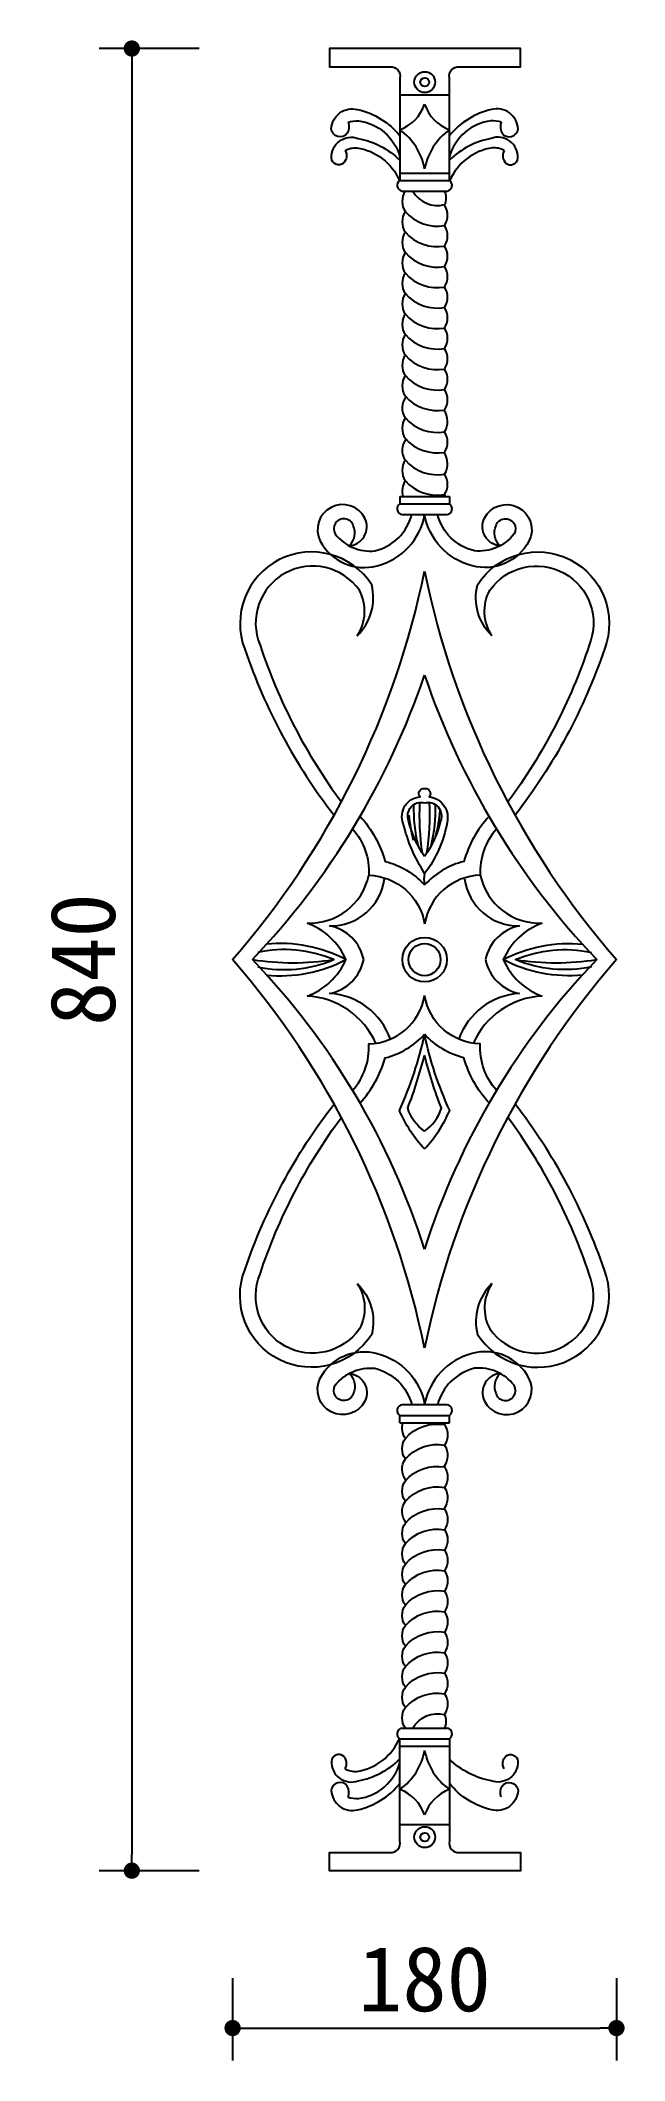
# Model space of a CAD drawing. Extents: x 798 to 1067, y 1289 to 2220.
import ezdxf

# ---------------------------------------------------------------- set-up
doc = ezdxf.new("R2010")
doc.units = 0
doc.header["$LTSCALE"] = 0.85
doc.header["$MEASUREMENT"] = 0
doc.header["$PDMODE"] = 3
doc.header["$PDSIZE"] = 15
doc.layers.get('0').update_dxf_attribs({"color": 3, "linetype": 'CONTINUOUS'})
doc.layers.get('DEFPOINTS').update_dxf_attribs({"linetype": 'CONTINUOUS'})
for name, color, linetype in [('3', 3, 'CONTINUOUS'), ('4', 4, 'CONTINUOUS'), ('7', 7, 'CONTINUOUS')]:
    doc.layers.add(name, color=color, linetype=linetype)
doc.styles.add('HZ', font='')
doc.styles.get("Standard").update_dxf_attribs({"font": 'ISOCP'})
doc.styles.get('HZ').set_extended_font_data('仿宋_GB2312')
doc.dimstyles.new('ISO-25_WS', dxfattribs={"dimscale": 10, "dimtxt": 2.5, "dimasz": 2.5, "dimexe": 1.25, "dimexo": 0.625, "dimtad": 1, "dimdec": 4, "dimtxsty": 'STANDARD', "dimcen": 2.5, "dimazin": 3, "dimtfac": 1, "dimtdec": 4, "dimtmove": 0, "dimatfit": 3, "dimtolj": 1, "dimtzin": 0})

# ---------------------------------------------------------------- blocks, each defined once
blk = doc.blocks.new('_DOT')
at = {"color": 0, "linetype": 'BYBLOCK'}
blk.add_line((-0.5, 0), (-1, 0), dxfattribs=at)
at = {"color": 0, "linetype": 'BYBLOCK', "const_width": 0.5}
blk.add_lwpolyline([(-0.25, 0, 1), (0.25, 0, 1)], format="xyb", close=True, dxfattribs=at)
blk = doc.blocks.new('*D3')
at = {"color": 0, "linetype": 'BYBLOCK'}
for p, q in [((38939.07, -35897.27), (38893.01, -35897.27)), ((38908.01, -35904.77), (38908.01, -36729.99)), ((38939.07, -36737.49), (38893.01, -36737.49))]:
    blk.add_line(p, q, dxfattribs=at)
at = {"layer": 'DEFPOINTS', "color": 0, "linetype": 'BYBLOCK'}
for p in [(38954.07, -35897.27), (38908.01, -36737.49), (38954.07, -36737.49)]:
    blk.add_point(p, dxfattribs=at)
at = {"color": 0, "linetype": 'BYBLOCK', "xscale": 7.5, "yscale": 7.5, "zscale": 7.5}
for p, rotation in [((38908.01, -35897.27), 90), ((38908.01, -36737.49), 270)]:
    blk.add_blockref('_DOT', p, dxfattribs=dict(at, rotation=rotation))
at = {"color": 0, "linetype": 'BYBLOCK', "insert": (38885.51, -36317.38), "char_height": 30, "attachment_point": 5, "rotation": 90, "style": 'HZ'}
blk.add_mtext('\\A1;840', dxfattribs=at)
blk = doc.blocks.new('DOT')
at = {"color": 0, "linetype": 'BYBLOCK'}
blk.add_line((-0.35, 0), (-1, 0), dxfattribs=at)
at = {"color": 0, "linetype": 'BYBLOCK', "const_width": 0.35}
blk.add_lwpolyline([(-0.175, 0, 1), (0.175, 0, 1)], format="xyb", close=True, dxfattribs=at)
blk = doc.blocks.new('*D2')
at = {"color": 0, "linetype": 'BYBLOCK'}
for p, q in [((38954.49, -36787.06), (38954.49, -36825.05)), ((39131.59, -36787.06), (39131.59, -36825.05)), ((38961.99, -36810.05), (39124.09, -36810.05))]:
    blk.add_line(p, q, dxfattribs=at)
at = {"layer": 'DEFPOINTS', "color": 0, "linetype": 'BYBLOCK'}
for p in [(38954.49, -36772.06), (39131.59, -36772.06), (39131.59, -36810.05)]:
    blk.add_point(p, dxfattribs=at)
at = {"color": 0, "linetype": 'BYBLOCK', "xscale": 7.5, "yscale": 7.5, "zscale": 7.5, "rotation": 180}
blk.add_blockref('_DOT', (38954.49, -36810.05), dxfattribs=at)
at = {"color": 0, "linetype": 'BYBLOCK', "xscale": 7.5, "yscale": 7.5, "zscale": 7.5}
blk.add_blockref('_DOT', (39131.59, -36810.05), dxfattribs=at)
at = {"color": 0, "linetype": 'BYBLOCK', "insert": (39043.04, -36787.55), "char_height": 30, "attachment_point": 5, "style": 'HZ'}
blk.add_mtext('\\A1;180', dxfattribs=at)

msp = doc.modelspace()

# ---------------------------------------------------------------- linework, layer by layer
at = {"layer": '3'}
msp.add_lwpolyline([(974.91, 1843.83, -0.09395), (967.55, 1860.25, -0.609057), (974.91, 1868.64, -0.609057), (982.27, 1860.25, -0.09395)], format="xyb", close=True, dxfattribs=at)
for points in [[(974.88, 1717.27, -0.175352), (967.13, 1727.81, 0.030109), (974.88, 1752.32, 0.041289)], [(974.88, 1717.27, 0.175352), (982.64, 1727.81, -0.030109), (974.88, 1752.32, -0.041289)]]:
    msp.add_lwpolyline(points, format="xyb", dxfattribs=at)
for centre, radius in [((974.97, 2200.93), 2.03), ((974.91, 1796.3), 7.41), ((974.97, 1391.68), 2.03)]:
    msp.add_circle(centre, radius, dxfattribs=at)
for centre, radius, start, end in [((1038.78, 1865.54), 68.95, 178.166, 194.12791), ((1082.7, 1862.71), 110.24, 176.84372, 188.99294), ((867.12, 1862.71), 110.24, 351.00706, 3.15628), ((911.03, 1865.54), 68.95, 345.87209, 1.834), ((909.75, 1871.91), 72.74, 345.30333, 354.61826), ((1040.07, 1869.81), 72.74, 185.38174, 194.69667), ((914.21, 1919.33), 124.45, 261.32981, 278.67019), ((1035.55, 1919.33), 124.45, 261.32981, 278.67019)]:
    msp.add_arc(centre, radius, start, end, dxfattribs=at)
at = {"layer": '4'}
for p, q in [((963.49, 2195.09), (986.38, 2195.09)), ((963.49, 2159.01), (986.38, 2159.01)), ((963.49, 2155.61), (986.38, 2155.61)), ((964.54, 2150.64), (985.33, 2150.64)), ((963.49, 2009.89), (963.49, 2006.48)), ((963.49, 2009.89), (986.38, 2009.89)), ((986.38, 2009.89), (986.38, 2006.48)), ((964.54, 2001.51), (985.33, 2001.51)), ((963.49, 1582.72), (963.49, 1586.13)), ((964.54, 1591.1), (985.33, 1591.1)), ((986.38, 1582.72), (986.38, 1586.13)), ((963.49, 1582.72), (986.38, 1582.72)), ((964.54, 1441.97), (985.33, 1441.97)), ((963.49, 1433.59), (986.38, 1433.59)), ((963.49, 1397.52), (986.38, 1397.52))]:
    msp.add_line(p, q, dxfattribs=at)
for points in [[(986.38, 2155.61), (986.38, 2202.76, -0.520284), (990.91, 2208.01), (1019.16, 2208.01), (1019.16, 2216.41), (931.09, 2216.41), (931.09, 2208.01), (958.96, 2208.01, -0.520284), (963.49, 2202.76), (963.49, 2155.61)], [(939.6, 2182.49, -0.205186), (939.26, 2177.36, -0.683946), (931.86, 2179.42, -0.47409), (944.02, 2188.31, -0.168576), (963.49, 2176.22)], [(939.6, 2182.49, -0.067177), (944.35, 2183.13, -0.302089), (963.49, 2166.47)], [(1010.27, 2182.49, 0.205186), (1010.62, 2177.36, 0.683946), (1018.01, 2179.42, 0.47409), (1005.85, 2188.31, 0.168576), (986.38, 2176.22)], [(1010.27, 2182.49, 0.067177), (1005.52, 2183.13, 0.302089), (986.38, 2166.47)], [(938.24, 2169.38, -0.345654), (937.49, 2163.58, -0.599118), (931.95, 2165.89, -0.538301), (944.23, 2174.96, -0.147441), (963.49, 2164.97)], [(938.24, 2169.38, -0.144258), (943.63, 2170.64, -0.2587), (963.34, 2155.5, -0.300526)], [(1011.63, 2169.38, 0.345654), (1012.38, 2163.58, 0.599118), (1017.92, 2165.89, 0.538301), (1005.64, 2174.96, 0.147441), (986.38, 2164.97)], [(1011.63, 2169.38, 0.144258), (1006.24, 2170.64, 0.2587), (986.53, 2155.5, 0.300526)], [(939.83, 1987.1, 0.536576), (947.38, 1999.88, 0.99766), (926.8, 1989.29, 0.352664), (953, 1977.92, 0.29597), (974.94, 2001.51, 0.219737)], [(1010.04, 1987.1, -0.536576), (1002.49, 1999.88, -0.99766), (1023.07, 1989.29, -0.352664), (996.88, 1977.92, -0.29597), (974.94, 2001.51, -0.219737)], [(940.13, 1987.12, 0.31433), (942.01, 1996.53, 1.103115), (933.65, 1992.59, 0.258537), (952, 1984.76, 0.275352), (969.01, 2001.51, 0.275352)], [(1009.74, 1987.12, -0.31433), (1007.86, 1996.53, -1.103115), (1016.22, 1992.59, -0.258537), (997.87, 1984.76, -0.275352), (980.86, 2001.51, -0.275352)], [(943.84, 1945.66, 0.266794), (950.51, 1969.1, 0.903472), (891.96, 1939.46, 0.083375), (933.15, 1862.89, 0.080891)], [(1005.98, 1945.66, -0.266794), (999.3, 1969.1, -0.903472), (1057.85, 1939.46, -0.083375), (1016.66, 1862.89, -0.080891)], [(943.84, 1945.66, 0.277539), (944.83, 1966.6, 0.896464), (899, 1941.33, 0.080213), (936.52, 1869.05, 0.077735)], [(1005.98, 1945.66, -0.277539), (1004.98, 1966.6, -0.896464), (1050.81, 1941.33, -0.080213), (1013.3, 1869.05, -0.077735)], [(941.7, 1856.59, -0.198144), (949.19, 1835.21, -0.357737), (974.91, 1812.84)], [(1008.08, 1856.56, 0.197803), (1000.62, 1835.21, 0.357737), (974.91, 1812.84)], [(901.87, 1789.16, 0.146708), (938.58, 1796.3, 0.146708), (901.87, 1803.45, 0.146708)], [(1047.89, 1789.16, -0.146708), (1011.19, 1796.3, -0.146708), (1047.89, 1803.45, -0.146708)], [(941.7, 1736.01, 0.198144), (949.19, 1757.4, 0.357737), (974.91, 1779.76)], [(1008.08, 1736.04, -0.197803), (1000.62, 1757.4, -0.357737), (974.91, 1779.76)], [(943.84, 1646.94, -0.266794), (950.51, 1623.51, -0.903472), (891.96, 1653.15, -0.083375), (933.15, 1729.72, -0.080891)], [(943.84, 1646.94, -0.277539), (944.83, 1626.01, -0.896464), (899, 1651.27, -0.080213), (936.52, 1723.55, -0.077735)], [(1005.98, 1646.94, 0.266794), (999.3, 1623.51, 0.903472), (1057.85, 1653.15, 0.083375), (1016.66, 1729.72, 0.080891)], [(1005.98, 1646.94, 0.277539), (1004.98, 1626.01, 0.896464), (1050.81, 1651.27, 0.080213), (1013.3, 1723.55, 0.077735)], [(939.83, 1605.5, -0.536576), (947.38, 1592.72, -0.99766), (926.8, 1603.32, -0.352664), (953, 1614.69, -0.29597), (974.94, 1591.1, -0.219737)], [(1010.04, 1605.5, 0.536576), (1002.49, 1592.72, 0.99766), (1023.07, 1603.32, 0.352664), (996.88, 1614.69, 0.29597), (974.94, 1591.1, 0.219737)], [(940.13, 1605.49, -0.31433), (942.01, 1596.08, -1.103115), (933.65, 1600.01, -0.258537), (952, 1607.85, -0.275352), (969.01, 1591.1, -0.275352)], [(1009.74, 1605.49, 0.31433), (1007.86, 1596.08, 1.103115), (1016.22, 1600.01, 0.258537), (997.87, 1607.85, 0.275352), (980.86, 1591.1, 0.275352)], [(986.38, 1437), (986.38, 1389.84, 0.520284), (990.91, 1384.59), (1019.16, 1384.59), (1019.16, 1376.19), (931.09, 1376.19), (931.09, 1384.59), (958.96, 1384.59, 0.520284), (963.49, 1389.84), (963.49, 1437)], [(938.24, 1423.22, 0.144258), (943.63, 1421.97, 0.2587), (963.34, 1437.11, 0.300526)], [(938.24, 1423.22, 0.345654), (937.49, 1429.02, 0.599118), (931.95, 1426.72, 0.538301), (944.23, 1417.65, 0.147441), (963.49, 1427.64)], [(939.6, 1410.11, 0.067177), (944.35, 1409.47, 0.302089), (963.49, 1426.14)], [(1011.63, 1423.22, -0.345654), (1012.38, 1429.02, -0.599118), (1017.92, 1426.72, -0.538301), (1005.64, 1417.65, -0.147441), (986.38, 1427.64)], [(939.6, 1410.11, 0.205186), (939.26, 1415.25, 0.683946), (931.86, 1413.19, 0.47409), (944.02, 1404.29, 0.168576), (963.49, 1416.39)], [(1010.27, 1410.11, -0.205186), (1010.62, 1415.25, -0.683946), (1018.01, 1413.19, -0.47409), (1005.85, 1404.29, -0.168576), (986.38, 1416.39)]]:
    msp.add_lwpolyline(points, format="xyb", dxfattribs=at)
for centre, radius, start, end in [((956.54, 2197.14), 19.48, 290.79773, 340.73829), ((993.33, 2197.14), 19.48, 199.26171, 249.20227), ((947.05, 2155.81), 28.35, 10.42214, 54.63481), ((1002.82, 2155.81), 28.35, 125.36519, 169.57786), ((965, 2153.33), 2.73, 123.46387, 260.39473), ((984.87, 2153.33), 2.73, 279.60527, 56.53613), ((965, 2004.2), 2.73, 123.46387, 260.39473), ((984.87, 2004.2), 2.73, 279.60527, 56.53613), ((590.68, 2053.94), 392.15, 318.93039, 348.45868), ((1359.08, 2053.94), 392.15, 191.54132, 221.06961), ((636.54, 2042.81), 357.5, 316.40609, 341.17196), ((1312.54, 2042.28), 356.63, 198.78527, 223.60827), ((921.77, 1841.16), 28.06, 267.82865, 347.75353), ((985.91, 1833.45), 11.35, 166.59705, 193.40295), ((1028.04, 1841.16), 28.06, 192.24647, 272.17135), ((910.16, 1784), 30.97, 23.40984, 70.09445), ((1039.65, 1784), 30.97, 109.90555, 156.59016), ((590.68, 1538.67), 392.15, 11.54132, 41.06961), ((647.89, 1558.57), 343.23, 17.68208, 43.84052), ((910.16, 1808.61), 30.97, 289.90555, 336.59016), ((1359.08, 1538.67), 392.15, 138.93039, 168.45868), ((1301.26, 1559.04), 342.46, 136.14558, 162.36), ((1039.65, 1808.61), 30.97, 203.40984, 250.09445), ((918.84, 1742.81), 36.73, 23.90077, 87.09434), ((1030.97, 1742.81), 36.73, 92.90566, 156.09923), ((965, 1588.4), 2.73, 99.60527, 236.53613), ((984.87, 1588.4), 2.73, 303.46387, 80.39473), ((965, 1439.28), 2.73, 99.60527, 236.53613), ((984.87, 1439.28), 2.73, 303.46387, 80.39473), ((947.05, 1436.8), 28.35, 305.36519, 349.57786), ((1002.82, 1436.8), 28.35, 190.42214, 234.63481), ((956.54, 1395.47), 19.48, 19.26171, 69.20227), ((993.33, 1395.47), 19.48, 110.79773, 160.73829)]:
    msp.add_arc(centre, radius, start, end, dxfattribs=at)
at = {"layer": '7'}
for p, q in [((984.15, 2144.45), (984.15, 2144.24)), ((963.49, 2006.48), (986.38, 2006.48)), ((963.49, 1586.13), (986.38, 1586.13)), ((984.15, 1448.15), (984.15, 1448.37)), ((963.49, 1437), (986.38, 1437))]:
    msp.add_line(p, q, dxfattribs=at)
for points in [[(966.06, 2150.64, 0.318487), (966.06, 2141.19, 0.261552), (984.15, 2134.79, 0.29344), (984.15, 2144.24)], [(969.54, 2150.6, 0.340197), (984.15, 2144.45)], [(966.06, 2141.19, 0.318487), (966.06, 2131.74, 0.261552), (984.15, 2125.34, 0.29344), (984.15, 2134.79)], [(966.06, 2131.74, 0.318487), (966.06, 2122.29, 0.261552), (984.15, 2115.89, 0.29344), (984.15, 2125.34)], [(966.06, 2122.29, 0.318487), (966.06, 2112.84, 0.261552), (984.15, 2106.44, 0.29344), (984.15, 2115.89)], [(966.06, 2112.84, 0.318487), (966.06, 2103.39, 0.261552), (984.15, 2096.99, 0.29344), (984.15, 2106.44)], [(966.06, 2103.39, 0.318487), (966.06, 2093.94, 0.261552), (984.15, 2087.54, 0.29344), (984.15, 2096.99)], [(966.06, 2093.94, 0.318487), (966.06, 2084.49, 0.261552), (984.15, 2078.09, 0.29344), (984.15, 2087.54)], [(966.06, 2084.49, 0.318487), (966.06, 2075.04, 0.261552), (984.15, 2068.64, 0.29344), (984.15, 2078.09)], [(966.06, 2075.04, 0.318487), (966.06, 2065.59, 0.261552), (984.15, 2059.19, 0.29344), (984.15, 2068.64)], [(966.06, 2065.59, 0.318487), (966.06, 2056.14, 0.261552), (984.15, 2049.74, 0.29344), (984.15, 2059.19)], [(966.31, 2055.86, 0.33261), (966.06, 2046.07, 0.261552), (984.15, 2039.67, 0.314441), (983.77, 2049.68)], [(966.06, 2046.07, 0.318487), (966.06, 2036.62, 0.261552), (984.15, 2030.22, 0.29344), (984.15, 2039.67)], [(966.31, 2036.34, 0.33261), (966.06, 2026.56, 0.261552), (984.15, 2020.16, 0.314441), (983.77, 2030.16)], [(966.06, 2026.56, 0.318487), (966.06, 2017.11, 0.261552), (984.15, 2010.71, 0.29344), (984.15, 2020.16)], [(966.06, 2017.11, 0.235961), (964.94, 2009.89, 0.235961)], [(984.62, 2009.89, 0.027022), (984.15, 2010.71)], [(945.14, 1862.35, -0.117998), (956.74, 1841.62, -0.144007), (974.91, 1830.74)], [(1004.64, 1862.32, 0.117812), (993.07, 1841.62, 0.144007), (974.91, 1830.74)], [(897.92, 1792.98, 0.153142), (932.97, 1796.3, 0.153142), (897.92, 1799.63, 0.117348)], [(1051.85, 1792.98, -0.153142), (1016.79, 1796.3, -0.153142), (1051.85, 1799.63, -0.117348)], [(945.14, 1730.26, 0.117998), (956.74, 1750.99, 0.144007), (974.91, 1761.87)], [(974.88, 1709.05, -0.088527), (963.28, 1726.79, 0.055123), (974.91, 1761.87, 0.06794)], [(974.88, 1709.05, 0.088527), (986.49, 1726.79, -0.055123), (974.86, 1761.87, -0.06794)], [(1004.64, 1730.28, -0.117812), (993.07, 1750.99, -0.144007), (974.91, 1761.87)], [(966.06, 1575.5, -0.235961), (964.94, 1582.72, -0.235961)], [(966.06, 1566.05, -0.318487), (966.06, 1575.5, -0.261552), (984.15, 1581.9, -0.29344), (984.15, 1572.45)], [(966.31, 1556.27, -0.33261), (966.06, 1566.05, -0.261552), (984.15, 1572.45, -0.314441), (983.77, 1562.45)], [(966.06, 1546.54, -0.318487), (966.06, 1555.99, -0.261552), (984.15, 1562.38, -0.29344), (984.15, 1552.93)], [(966.31, 1536.75, -0.33261), (966.06, 1546.54, -0.261552), (984.15, 1552.93, -0.314441), (983.77, 1542.93)], [(966.06, 1527.02, -0.318487), (966.06, 1536.47, -0.261552), (984.15, 1542.87, -0.29344), (984.15, 1533.42)], [(966.06, 1517.57, -0.318487), (966.06, 1527.02, -0.261552), (984.15, 1533.42, -0.29344), (984.15, 1523.97)], [(966.06, 1508.12, -0.318487), (966.06, 1517.57, -0.261552), (984.15, 1523.97, -0.29344), (984.15, 1514.52)], [(966.06, 1498.67, -0.318487), (966.06, 1508.12, -0.261552), (984.15, 1514.52, -0.29344), (984.15, 1505.07)], [(966.06, 1489.22, -0.318487), (966.06, 1498.67, -0.261552), (984.15, 1505.07, -0.29344), (984.15, 1495.62)], [(966.06, 1479.77, -0.318487), (966.06, 1489.22, -0.261552), (984.15, 1495.62, -0.29344), (984.15, 1486.17)], [(966.06, 1470.32, -0.318487), (966.06, 1479.77, -0.261552), (984.15, 1486.17, -0.29344), (984.15, 1476.72)], [(966.06, 1460.87, -0.318487), (966.06, 1470.32, -0.261552), (984.15, 1476.72, -0.29344), (984.15, 1467.27)], [(966.06, 1451.42, -0.318487), (966.06, 1460.87, -0.261552), (984.15, 1467.27, -0.29344), (984.15, 1457.82)], [(966.06, 1441.97, -0.318487), (966.06, 1451.42, -0.261552), (984.15, 1457.82, -0.29344), (984.15, 1448.37)], [(969.54, 1442.01, -0.340197), (984.15, 1448.15)]]:
    msp.add_lwpolyline(points, format="xyb", dxfattribs=at)
msp.add_lwpolyline([(974.91, 1836.08, -0.086036), (965.1, 1859.09, -0.503581), (972.79, 1871.36, -0.684684), (974.91, 1875.25, -0.684684), (977.02, 1871.36, -0.459219), (985.25, 1859.5, -0.123351)], format="xyb", close=True, dxfattribs=at)
for centre, radius in [((974.97, 2200.93), 4.81), ((974.91, 1796.3), 10.24), ((974.97, 1391.68), 4.81)]:
    msp.add_circle(centre, radius, dxfattribs=at)
for centre, radius, start, end in [((978.36, 2147.54), 6.56, 331.88978, 28.11022), ((931.66, 1836.86), 24.98, 268.74468, 352.47585), ((1018.15, 1836.86), 24.98, 187.52415, 271.25532), ((927.22, 1792.28), 19.99, 11.5999, 78.76094), ((1022.59, 1792.28), 19.99, 101.23906, 168.4001), ((927.22, 1800.32), 19.99, 281.23906, 348.4001), ((1022.59, 1800.32), 19.99, 191.5999, 258.76094), ((929.17, 1748.96), 31.82, 19.5854, 86.4942), ((1020.64, 1748.96), 31.82, 93.5058, 160.4146), ((978.36, 1445.06), 6.56, 331.88978, 28.11022)]:
    msp.add_arc(centre, radius, start, end, dxfattribs=at)

# ---------------------------------------------------------------- dimensions: what is measured, and where the dimension line sits
at = {"layer": '3'}
dim = msp.add_linear_dim(base=(839.85, 1376.19), p1=(885.91, 2216.41), p2=(885.91, 1376.19), angle=90, dimstyle='ISO-25_WS', override={"dimscale": 15, "dimtxt": 2, "dimasz": 0.5, "dimexe": 1, "dimexo": 1, "dimgap": 0.5, "dimdec": 0, "dimzin": 0, "dimtxsty": 'HZ', "dimblk": 'DOT', "dimblk1": 'DOT', "dimblk2": 'DOT', "dimsah": 1, "dimcen": 0, "dimtfac": 0.5, "dimtdec": 0, "dimtix": 1, "dimtofl": 0}, dxfattribs=at)
dim.commit()
dim.dimension.update_dxf_attribs({"geometry": '*D3', "text_midpoint": (817.35, 1796.3), "insert": (-38068.16, 38113.69)})
dim = msp.add_linear_dim(base=(1063.44, 1303.64), p1=(886.33, 1341.63), p2=(1063.44, 1341.63), text='180', dimstyle='ISO-25_WS', override={"dimscale": 15, "dimtxt": 2, "dimasz": 0.5, "dimexe": 1, "dimexo": 1, "dimgap": 0.5, "dimdec": 0, "dimzin": 0, "dimtxsty": 'HZ', "dimblk": 'DOT', "dimblk1": 'DOT', "dimblk2": 'DOT', "dimsah": 1, "dimcen": 0, "dimtfac": 0.5, "dimtdec": 0, "dimtix": 1, "dimtofl": 0}, dxfattribs=at)
dim.commit()
dim.dimension.update_dxf_attribs({"geometry": '*D2', "text_midpoint": (974.88, 1326.14), "insert": (-38068.16, 38113.69)})

doc.saveas('drawing.dxf')
